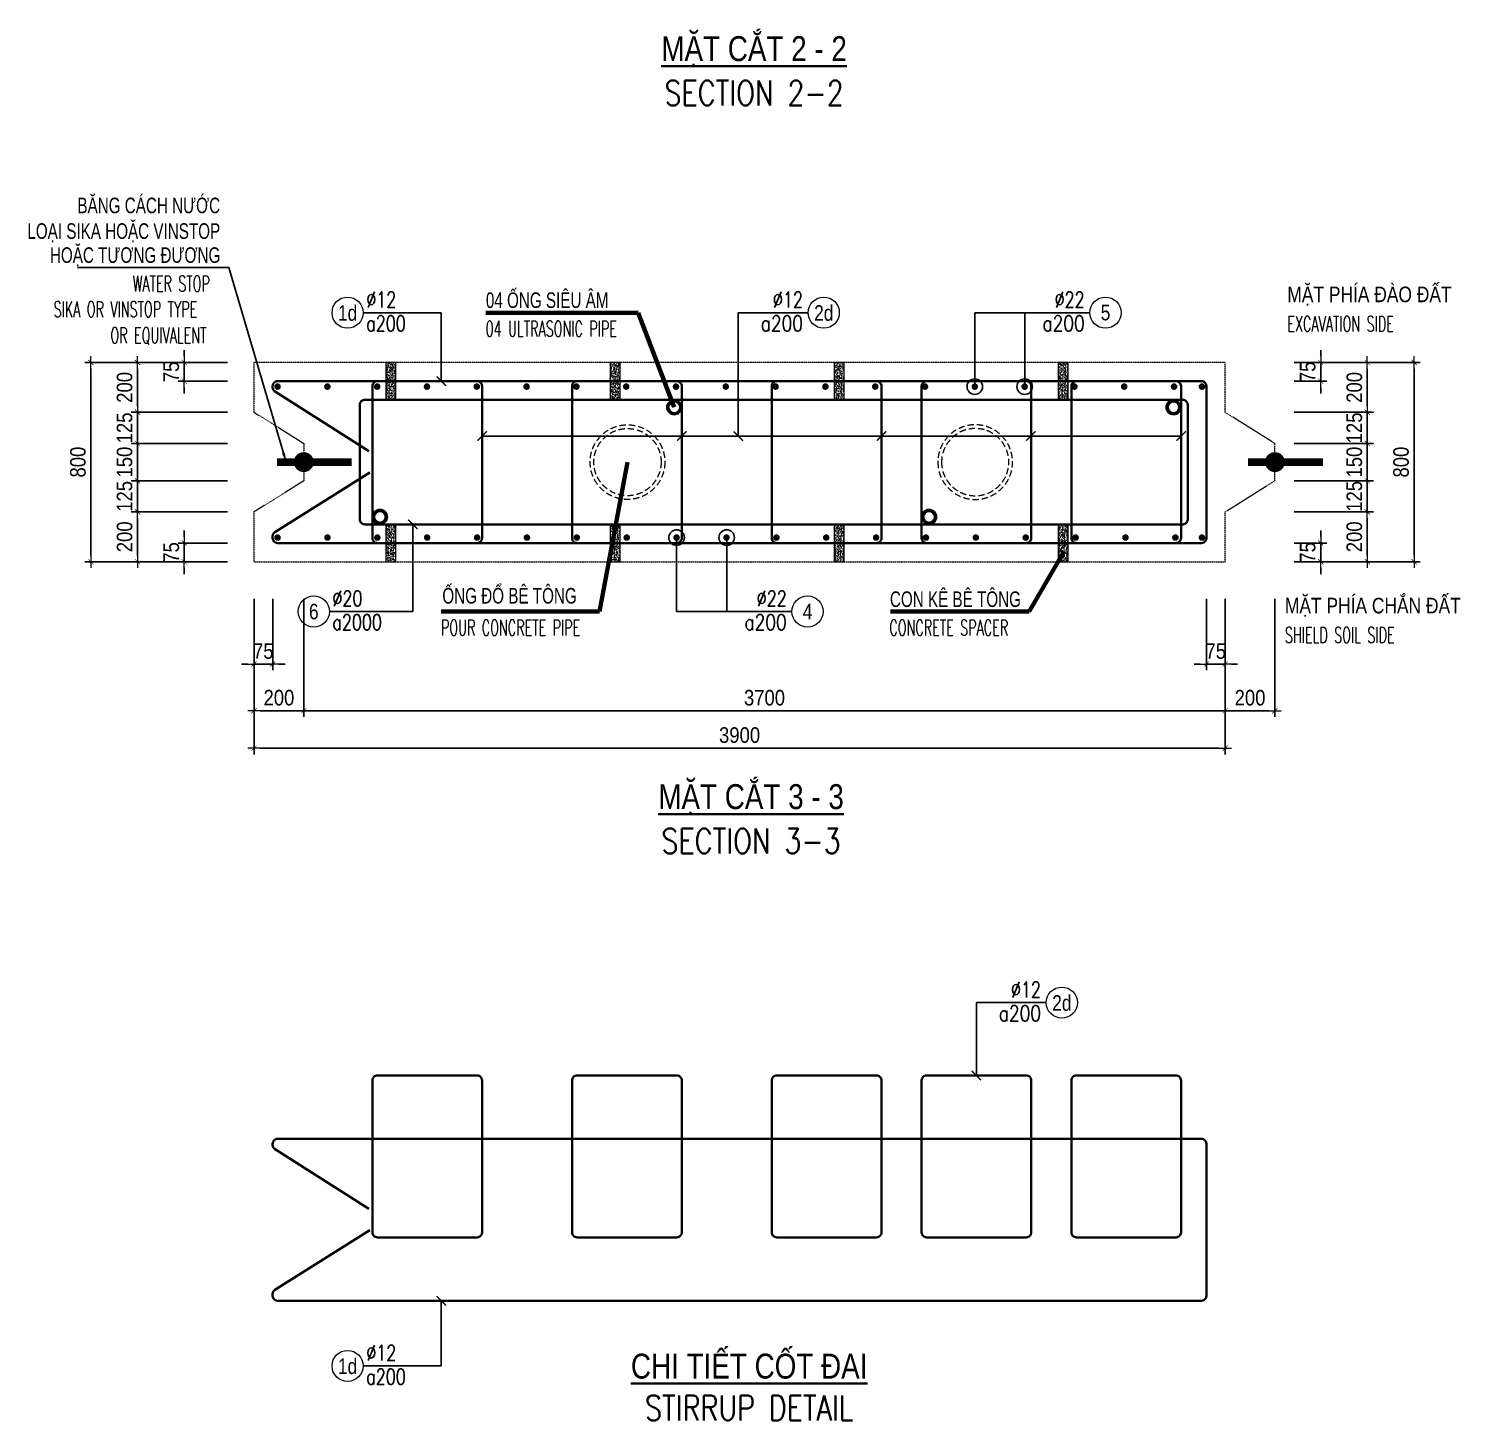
# Model space of a CAD drawing. Header units: millimetres. Extents: x -642477 to 1168880, y -27982 to 330379.
# Drawn here: x 829347 to 846596, y 67882 to 84645 of the extents above; entities that cross this region are included whole.
import ezdxf
from ezdxf.enums import TextEntityAlignment as Align

# ---------------------------------------------------------------- set-up
doc = ezdxf.new("R2010")
doc.units = ezdxf.units.MM
doc.linetypes.add('HIDDEN', pattern=[0.375, 0.25, -0.125])
doc.linetypes.add('HIDDEN2', pattern=[4.7625, 3.175, -1.5875])
doc.layers.get('0').update_dxf_attribs({"lineweight": 20})
doc.layers.get('Defpoints').update_dxf_attribs({"color": 151, "lineweight": 9})
for name, color, linetype, lineweight in [('NDC_S_BEAM', 3, 'HIDDEN2', 20), ('NDC_S_BREAK-LINE', 1, 'Continuous', 15), ('NDC_S_DIAPHGRAM WALL', 3, 'Continuous', 20), ('NDC_S_DIM', 1, 'Continuous', 15), ('NDC_S_ENG TITLE', 3, 'Continuous', 20), ('NDC_S_HATCH MATERIAL', 8, 'Continuous', 13), ('NDC_S_LEADER', 1, 'Continuous', 15), ('NDC_S_LEVEL TEXT', 7, 'Continuous', 20), ('NDC_S_REBAR', 4, 'Continuous', 35), ('NDC_S_VN TEXT', 7, 'Continuous', 20), ('NDC_S_VN TITLE', 6, 'Continuous', 35)]:
    doc.layers.add(name, color=color, linetype=linetype, lineweight=lineweight)
doc.layers.add('NDC_S_REBAR DES.', color=2, linetype='Continuous')
doc.styles.add('ARIAL', font='arial.ttf', dxfattribs={"width": 0.8})
doc.styles.add('NDC_ARIAL', font='arial.ttf', dxfattribs={"width": 0.85})
doc.styles.add('NDC_DIM', font='', dxfattribs={"width": 0.75})
doc.styles.add('NDC_EN TXT', font='romans.shx', dxfattribs={"width": 0.8})
doc.styles.get('NDC_DIM').set_extended_font_data('Dotum')
doc.dimstyles.new('A1-NDC-1-25 (x3)', dxfattribs={"dimscale": 75, "dimtxt": 2.5, "dimasz": 1, "dimexe": 1, "dimexo": 0, "dimgap": 0.8, "dimtad": 1, "dimdec": 0, "dimlfac": 0.333333, "dimdsep": 46, "dimtxsty": 'NDC_ARIAL', "dimblk": 'DIMMARK', "dimcen": 49999.938995, "dimdle": 1.5, "dimclrd": 1, "dimclre": 1, "dimclrt": 3, "dimadec": 0, "dimazin": 0, "dimtfac": 1, "dimtdec": 0, "dimtix": 1, "dimtmove": 2, "dimatfit": 3, "dimfxl": 1, "dimarcsym": 0})
doc.dimstyles.new('NDC_dim_25', dxfattribs={"dimscale": 25, "dimtxt": 2.2, "dimasz": 1.5, "dimexe": 1.5, "dimexo": 2.5, "dimgap": 1, "dimtad": 1, "dimdec": 0, "dimzin": 0, "dimdsep": 46, "dimtxsty": 'NDC_DIM', "dimblk": 'DIMMARK', "dimcen": 0.09, "dimdle": 1.2, "dimclrd": 1, "dimclre": 1, "dimclrt": 3, "dimadec": 0, "dimazin": 0, "dimtfac": 1, "dimtdec": 0, "dimtix": 1, "dimtofl": 0, "dimtmove": 0, "dimatfit": 3, "dimfxl": 6, "dimfxlon": 1, "dimtolj": 1, "dimtzin": 0, "dimarcsym": 0})

# ---------------------------------------------------------------- blocks, each defined once
blk = doc.blocks.new('DIMMARK')
at = {"layer": 'NDC_S_DIM', "color": 1}
blk.add_line((-1.5, 0), (1, 0), dxfattribs=at)
at = {"layer": 'NDC_S_DIM', "color": 2, "const_width": 0.1}
blk.add_lwpolyline([(-0.424, -0.424), (0.424, 0.424)], dxfattribs=at)
blk = doc.blocks.new('*U366')
blk.add_circle((2.5, 0), 2.5)
at = {"layer": 'NDC_S_VN TEXT', "color": 3, "style": 'NDC_EN TXT'}
for tag, width, p in [('DK2', 0.75, (-0.85, 0.85)), ('KC2', 0.8, (-0.85, -2.97))]:
    blk.add_attdef(tag, text='', height=2.5, dxfattribs=dict(at, width=width)).set_placement(p, align=Align.RIGHT)
at = {"layer": 'NDC_S_VN TEXT', "color": 7, "style": 'ARIAL', "width": 0.8}
blk.add_attdef('SH3', text='', height=2.5, dxfattribs=at).set_placement((2.5, 0), align=Align.MIDDLE)
blk = doc.blocks.new('*U367')
blk.add_circle((-2.5, 0), 2.5)
at = {"layer": 'NDC_S_VN TEXT', "color": 3, "style": 'NDC_EN TXT', "width": 0.75}
for tag, p in [('DK1', (0.5, 0.85)), ('KC1', (0.5, -2.97))]:
    blk.add_attdef(tag, p, '', height=2.5, dxfattribs=at)
at = {"layer": 'NDC_S_VN TEXT', "color": 7, "style": 'ARIAL', "width": 0.8}
blk.add_attdef('SH2', text='', height=2.5, dxfattribs=at).set_placement((-2.5, 0), align=Align.MIDDLE)
blk = doc.blocks.new('*D1385')
at = {"layer": 'Defpoints', "color": 0, "ltscale": 100, "transparency": 16777216}
for p in [(830659, 78824), (831742, 78824), (831742, 78224)]:
    blk.add_point(p, dxfattribs=at)
at = {"layer": 'NDC_S_DIM', "color": 1, "lineweight": -2, "ltscale": 100, "transparency": 16777216}
for p, q in [((831742, 78824), (830584, 78824)), ((830659, 78299), (830659, 78749)), ((831742, 78224), (830584, 78224))]:
    blk.add_line(p, q, dxfattribs=at)
at = {"layer": 'NDC_S_DIM', "color": 1, "lineweight": -2, "ltscale": 100, "transparency": 16777216, "xscale": 75, "yscale": 75, "zscale": 75}
for p, rotation in [((830659, 78824), 90), ((830659, 78224), 270)]:
    blk.add_blockref('DIMMARK', p, dxfattribs=dict(at, rotation=rotation))
at = {"layer": 'NDC_S_DIM', "color": 3, "ltscale": 100, "transparency": 16777216, "insert": (830503, 78524), "char_height": 187.5, "attachment_point": 5, "rotation": 90, "style": 'NDC_ARIAL'}
blk.add_mtext('200', dxfattribs=at)
blk = doc.blocks.new('*D1386')
at = {"layer": 'Defpoints', "color": 0, "ltscale": 100, "transparency": 16777216}
for p in [(830659, 79199), (831742, 79199), (831742, 78824)]:
    blk.add_point(p, dxfattribs=at)
at = {"layer": 'NDC_S_DIM', "color": 1, "lineweight": -2, "ltscale": 100, "transparency": 16777216}
for p, q in [((830659, 79274), (830659, 79349)), ((831742, 79199), (830584, 79199)), ((830659, 78824), (830659, 79199)), ((831742, 78824), (830584, 78824)), ((830659, 78749), (830659, 78674))]:
    blk.add_line(p, q, dxfattribs=at)
at = {"layer": 'NDC_S_DIM', "color": 1, "lineweight": -2, "ltscale": 100, "transparency": 16777216, "xscale": 75, "yscale": 75, "zscale": 75}
for p, rotation in [((830659, 79199), 270), ((830659, 78824), 90)]:
    blk.add_blockref('DIMMARK', p, dxfattribs=dict(at, rotation=rotation))
at = {"layer": 'NDC_S_DIM', "color": 3, "ltscale": 100, "transparency": 16777216, "insert": (830503, 79011), "char_height": 187.5, "attachment_point": 5, "rotation": 90, "style": 'NDC_ARIAL'}
blk.add_mtext('125', dxfattribs=at)
blk = doc.blocks.new('*D1387')
at = {"layer": 'Defpoints', "color": 0, "ltscale": 100, "transparency": 16777216}
for p in [(830659, 79649), (831742, 79649), (831742, 79199)]:
    blk.add_point(p, dxfattribs=at)
at = {"layer": 'NDC_S_DIM', "color": 1, "lineweight": -2, "ltscale": 100, "transparency": 16777216}
for p, q in [((830659, 79724), (830659, 79799)), ((831742, 79649), (830584, 79649)), ((830659, 79199), (830659, 79649)), ((831742, 79199), (830584, 79199)), ((830659, 79124), (830659, 79049))]:
    blk.add_line(p, q, dxfattribs=at)
at = {"layer": 'NDC_S_DIM', "color": 1, "lineweight": -2, "ltscale": 100, "transparency": 16777216, "xscale": 75, "yscale": 75, "zscale": 75}
for p, rotation in [((830659, 79649), 270), ((830659, 79199), 90)]:
    blk.add_blockref('DIMMARK', p, dxfattribs=dict(at, rotation=rotation))
at = {"layer": 'NDC_S_DIM', "color": 3, "ltscale": 100, "transparency": 16777216, "insert": (830503, 79424), "char_height": 187.5, "attachment_point": 5, "rotation": 90, "style": 'NDC_ARIAL'}
blk.add_mtext('150', dxfattribs=at)
blk = doc.blocks.new('*D1388')
at = {"layer": 'Defpoints', "color": 0, "ltscale": 100, "transparency": 16777216}
for p in [(830659, 80024), (831742, 80024), (831742, 79649)]:
    blk.add_point(p, dxfattribs=at)
at = {"layer": 'NDC_S_DIM', "color": 1, "lineweight": -2, "ltscale": 100, "transparency": 16777216}
for p, q in [((830659, 80099), (830659, 80174)), ((831742, 80024), (830584, 80024)), ((830659, 79649), (830659, 80024)), ((831742, 79649), (830584, 79649)), ((830659, 79574), (830659, 79499))]:
    blk.add_line(p, q, dxfattribs=at)
at = {"layer": 'NDC_S_DIM', "color": 1, "lineweight": -2, "ltscale": 100, "transparency": 16777216, "xscale": 75, "yscale": 75, "zscale": 75}
for p, rotation in [((830659, 80024), 270), ((830659, 79649), 90)]:
    blk.add_blockref('DIMMARK', p, dxfattribs=dict(at, rotation=rotation))
at = {"layer": 'NDC_S_DIM', "color": 3, "ltscale": 100, "transparency": 16777216, "insert": (830503, 79836), "char_height": 187.5, "attachment_point": 5, "rotation": 90, "style": 'NDC_ARIAL'}
blk.add_mtext('125', dxfattribs=at)
blk = doc.blocks.new('*D1389')
at = {"layer": 'Defpoints', "color": 0, "ltscale": 100, "transparency": 16777216}
for p in [(830659, 80624), (831742, 80624), (831742, 80024)]:
    blk.add_point(p, dxfattribs=at)
at = {"layer": 'NDC_S_DIM', "color": 1, "lineweight": -2, "ltscale": 100, "transparency": 16777216}
for p, q in [((831742, 80624), (830584, 80624)), ((830659, 80099), (830659, 80549)), ((831742, 80024), (830584, 80024))]:
    blk.add_line(p, q, dxfattribs=at)
at = {"layer": 'NDC_S_DIM', "color": 1, "lineweight": -2, "ltscale": 100, "transparency": 16777216, "xscale": 75, "yscale": 75, "zscale": 75}
for p, rotation in [((830659, 80624), 90), ((830659, 80024), 270)]:
    blk.add_blockref('DIMMARK', p, dxfattribs=dict(at, rotation=rotation))
at = {"layer": 'NDC_S_DIM', "color": 3, "ltscale": 100, "transparency": 16777216, "insert": (830503, 80324), "char_height": 187.5, "attachment_point": 5, "rotation": 90, "style": 'NDC_ARIAL'}
blk.add_mtext('200', dxfattribs=at)
blk = doc.blocks.new('*D1390')
at = {"layer": 'Defpoints', "color": 0, "ltscale": 100, "transparency": 16777216}
for p in [(830097, 80624), (831742, 80624), (831742, 78224)]:
    blk.add_point(p, dxfattribs=at)
at = {"layer": 'NDC_S_DIM', "color": 1, "lineweight": -2, "ltscale": 100, "transparency": 16777216}
for p, q in [((831742, 80624), (830022, 80624)), ((830097, 78299), (830097, 80549)), ((831742, 78224), (830022, 78224))]:
    blk.add_line(p, q, dxfattribs=at)
at = {"layer": 'NDC_S_DIM', "color": 1, "lineweight": -2, "ltscale": 100, "transparency": 16777216, "xscale": 75, "yscale": 75, "zscale": 75}
for p, rotation in [((830097, 80624), 90), ((830097, 78224), 270)]:
    blk.add_blockref('DIMMARK', p, dxfattribs=dict(at, rotation=rotation))
at = {"layer": 'NDC_S_DIM', "color": 3, "ltscale": 100, "transparency": 16777216, "insert": (829941, 79424), "char_height": 187.5, "attachment_point": 5, "rotation": 90, "style": 'NDC_ARIAL'}
blk.add_mtext('800', dxfattribs=at)
blk = doc.blocks.new('*D1391')
at = {"layer": 'Defpoints', "color": 0, "ltscale": 100, "transparency": 16777216}
for p in [(831222, 78449), (831742, 78449), (831742, 78224)]:
    blk.add_point(p, dxfattribs=at)
at = {"layer": 'NDC_S_DIM', "color": 1, "lineweight": -2, "ltscale": 100, "transparency": 16777216}
for p, q in [((831222, 78524), (831222, 78599)), ((831742, 78449), (831147, 78449)), ((831222, 78224), (831222, 78449)), ((831742, 78224), (831147, 78224)), ((831222, 78149), (831222, 78074))]:
    blk.add_line(p, q, dxfattribs=at)
at = {"layer": 'NDC_S_DIM', "color": 1, "lineweight": -2, "ltscale": 100, "transparency": 16777216, "xscale": 75, "yscale": 75, "zscale": 75}
for p, rotation in [((831222, 78449), 270), ((831222, 78224), 90)]:
    blk.add_blockref('DIMMARK', p, dxfattribs=dict(at, rotation=rotation))
at = {"layer": 'NDC_S_DIM', "color": 3, "ltscale": 100, "transparency": 16777216, "insert": (831066, 78336), "char_height": 187.5, "attachment_point": 5, "rotation": 90, "style": 'NDC_ARIAL'}
blk.add_mtext('75', dxfattribs=at)
blk = doc.blocks.new('*D1392')
at = {"layer": 'Defpoints', "color": 0, "ltscale": 100, "transparency": 16777216}
for p in [(831222, 80624), (831742, 80624), (831742, 80399)]:
    blk.add_point(p, dxfattribs=at)
at = {"layer": 'NDC_S_DIM', "color": 1, "lineweight": -2, "ltscale": 100, "transparency": 16777216}
for p, q in [((831222, 80699), (831222, 80774)), ((831742, 80624), (831147, 80624)), ((831222, 80399), (831222, 80624)), ((831742, 80399), (831147, 80399)), ((831222, 80324), (831222, 80249))]:
    blk.add_line(p, q, dxfattribs=at)
at = {"layer": 'NDC_S_DIM', "color": 1, "lineweight": -2, "ltscale": 100, "transparency": 16777216, "xscale": 75, "yscale": 75, "zscale": 75}
for p, rotation in [((831222, 80624), 270), ((831222, 80399), 90)]:
    blk.add_blockref('DIMMARK', p, dxfattribs=dict(at, rotation=rotation))
at = {"layer": 'NDC_S_DIM', "color": 3, "ltscale": 100, "transparency": 16777216, "insert": (831066, 80511), "char_height": 187.5, "attachment_point": 5, "rotation": 90, "style": 'NDC_ARIAL'}
blk.add_mtext('75', dxfattribs=at)
blk = doc.blocks.new('Ong sieu am')
at = {"layer": 'NDC_S_HATCH MATERIAL'}
h = blk.add_hatch(dxfattribs=at)
h.set_pattern_fill('ANSI31', color=256, scale=20)
h.set_pattern_definition([(45, (0, 0), (-1.76776695, 1.76776695), [])])
h.paths.add_polyline_path([(-7119.3, 51158.9, 1), (-7179.3, 51158.9, 1)])
h.paths.add_polyline_path([(-7171.3, 51158.9, -1), (-7127.3, 51158.9, -1)], flags=16)
at = {"layer": 'NDC_S_REBAR DES.'}
for radius in [30, 22]:
    blk.add_circle((-7149.3, 51158.9), radius, dxfattribs=at)
blk = doc.blocks.new('ong do BT')
at = {"layer": 'NDC_S_HATCH MATERIAL', "linetype": 'HIDDEN', "ltscale": 100}
for radius in [150, 135]:
    blk.add_circle((-6323.7, 51237.8), radius, dxfattribs=at)
blk = doc.blocks.new('*D1393')
at = {"layer": 'Defpoints', "color": 0, "ltscale": 100, "transparency": 16777216}
for p in [(844593, 78824), (845475, 78824), (844593, 78224)]:
    blk.add_point(p, dxfattribs=at)
at = {"layer": 'NDC_S_DIM', "color": 1, "lineweight": -2, "ltscale": 100, "transparency": 16777216}
for p, q in [((844593, 78824), (845550, 78824)), ((845475, 78299), (845475, 78749)), ((844593, 78224), (845550, 78224))]:
    blk.add_line(p, q, dxfattribs=at)
at = {"layer": 'NDC_S_DIM', "color": 1, "lineweight": -2, "ltscale": 100, "transparency": 16777216, "xscale": 75, "yscale": 75, "zscale": 75}
for p, rotation in [((845475, 78824), 90), ((845475, 78224), 270)]:
    blk.add_blockref('DIMMARK', p, dxfattribs=dict(at, rotation=rotation))
at = {"layer": 'NDC_S_DIM', "color": 3, "ltscale": 100, "transparency": 16777216, "insert": (845319, 78524), "char_height": 187.5, "attachment_point": 5, "rotation": 90, "style": 'NDC_ARIAL'}
blk.add_mtext('200', dxfattribs=at)
blk = doc.blocks.new('*D1394')
at = {"layer": 'Defpoints', "color": 0, "ltscale": 100, "transparency": 16777216}
for p in [(844593, 79199), (845475, 79199), (844593, 78824)]:
    blk.add_point(p, dxfattribs=at)
at = {"layer": 'NDC_S_DIM', "color": 1, "lineweight": -2, "ltscale": 100, "transparency": 16777216}
for p, q in [((845475, 79274), (845475, 79349)), ((844593, 79199), (845550, 79199)), ((845475, 78824), (845475, 79199)), ((844593, 78824), (845550, 78824)), ((845475, 78749), (845475, 78674))]:
    blk.add_line(p, q, dxfattribs=at)
at = {"layer": 'NDC_S_DIM', "color": 1, "lineweight": -2, "ltscale": 100, "transparency": 16777216, "xscale": 75, "yscale": 75, "zscale": 75}
for p, rotation in [((845475, 79199), 270), ((845475, 78824), 90)]:
    blk.add_blockref('DIMMARK', p, dxfattribs=dict(at, rotation=rotation))
at = {"layer": 'NDC_S_DIM', "color": 3, "ltscale": 100, "transparency": 16777216, "insert": (845319, 79011), "char_height": 187.5, "attachment_point": 5, "rotation": 90, "style": 'NDC_ARIAL'}
blk.add_mtext('125', dxfattribs=at)
blk = doc.blocks.new('*D1395')
at = {"layer": 'Defpoints', "color": 0, "ltscale": 100, "transparency": 16777216}
for p in [(844593, 79649), (845475, 79649), (844593, 79199)]:
    blk.add_point(p, dxfattribs=at)
at = {"layer": 'NDC_S_DIM', "color": 1, "lineweight": -2, "ltscale": 100, "transparency": 16777216}
for p, q in [((845475, 79724), (845475, 79799)), ((844593, 79649), (845550, 79649)), ((845475, 79199), (845475, 79649)), ((844593, 79199), (845550, 79199)), ((845475, 79124), (845475, 79049))]:
    blk.add_line(p, q, dxfattribs=at)
at = {"layer": 'NDC_S_DIM', "color": 1, "lineweight": -2, "ltscale": 100, "transparency": 16777216, "xscale": 75, "yscale": 75, "zscale": 75}
for p, rotation in [((845475, 79649), 270), ((845475, 79199), 90)]:
    blk.add_blockref('DIMMARK', p, dxfattribs=dict(at, rotation=rotation))
at = {"layer": 'NDC_S_DIM', "color": 3, "ltscale": 100, "transparency": 16777216, "insert": (845319, 79424), "char_height": 187.5, "attachment_point": 5, "rotation": 90, "style": 'NDC_ARIAL'}
blk.add_mtext('150', dxfattribs=at)
blk = doc.blocks.new('*D1396')
at = {"layer": 'Defpoints', "color": 0, "ltscale": 100, "transparency": 16777216}
for p in [(844593, 80024), (845475, 80024), (844593, 79649)]:
    blk.add_point(p, dxfattribs=at)
at = {"layer": 'NDC_S_DIM', "color": 1, "lineweight": -2, "ltscale": 100, "transparency": 16777216}
for p, q in [((845475, 80099), (845475, 80174)), ((844593, 80024), (845550, 80024)), ((845475, 79649), (845475, 80024)), ((844593, 79649), (845550, 79649)), ((845475, 79574), (845475, 79499))]:
    blk.add_line(p, q, dxfattribs=at)
at = {"layer": 'NDC_S_DIM', "color": 1, "lineweight": -2, "ltscale": 100, "transparency": 16777216, "xscale": 75, "yscale": 75, "zscale": 75}
for p, rotation in [((845475, 80024), 270), ((845475, 79649), 90)]:
    blk.add_blockref('DIMMARK', p, dxfattribs=dict(at, rotation=rotation))
at = {"layer": 'NDC_S_DIM', "color": 3, "ltscale": 100, "transparency": 16777216, "insert": (845319, 79836), "char_height": 187.5, "attachment_point": 5, "rotation": 90, "style": 'NDC_ARIAL'}
blk.add_mtext('125', dxfattribs=at)
blk = doc.blocks.new('*D1397')
at = {"layer": 'Defpoints', "color": 0, "ltscale": 100, "transparency": 16777216}
for p in [(844593, 80624), (845475, 80624), (844593, 80024)]:
    blk.add_point(p, dxfattribs=at)
at = {"layer": 'NDC_S_DIM', "color": 1, "lineweight": -2, "ltscale": 100, "transparency": 16777216}
for p, q in [((844593, 80624), (845550, 80624)), ((845475, 80099), (845475, 80549)), ((844593, 80024), (845550, 80024))]:
    blk.add_line(p, q, dxfattribs=at)
at = {"layer": 'NDC_S_DIM', "color": 1, "lineweight": -2, "ltscale": 100, "transparency": 16777216, "xscale": 75, "yscale": 75, "zscale": 75}
for p, rotation in [((845475, 80624), 90), ((845475, 80024), 270)]:
    blk.add_blockref('DIMMARK', p, dxfattribs=dict(at, rotation=rotation))
at = {"layer": 'NDC_S_DIM', "color": 3, "ltscale": 100, "transparency": 16777216, "insert": (845319, 80324), "char_height": 187.5, "attachment_point": 5, "rotation": 90, "style": 'NDC_ARIAL'}
blk.add_mtext('200', dxfattribs=at)
blk = doc.blocks.new('*D1398')
at = {"layer": 'Defpoints', "color": 0, "ltscale": 100, "transparency": 16777216}
for p in [(844593, 80624), (846038, 80624), (844593, 78224)]:
    blk.add_point(p, dxfattribs=at)
at = {"layer": 'NDC_S_DIM', "color": 1, "lineweight": -2, "ltscale": 100, "transparency": 16777216}
for p, q in [((844593, 80624), (846113, 80624)), ((846038, 78299), (846038, 80549)), ((844593, 78224), (846113, 78224))]:
    blk.add_line(p, q, dxfattribs=at)
at = {"layer": 'NDC_S_DIM', "color": 1, "lineweight": -2, "ltscale": 100, "transparency": 16777216, "xscale": 75, "yscale": 75, "zscale": 75}
for p, rotation in [((846038, 80624), 90), ((846038, 78224), 270)]:
    blk.add_blockref('DIMMARK', p, dxfattribs=dict(at, rotation=rotation))
at = {"layer": 'NDC_S_DIM', "color": 3, "ltscale": 100, "transparency": 16777216, "insert": (845882, 79424), "char_height": 187.5, "attachment_point": 5, "rotation": 90, "style": 'NDC_ARIAL'}
blk.add_mtext('800', dxfattribs=at)
blk = doc.blocks.new('*D1399')
at = {"layer": 'Defpoints', "color": 0, "ltscale": 100, "transparency": 16777216}
for p in [(844593, 78449), (844913, 78449), (844593, 78224)]:
    blk.add_point(p, dxfattribs=at)
at = {"layer": 'NDC_S_DIM', "color": 1, "lineweight": -2, "ltscale": 100, "transparency": 16777216}
for p, q in [((844913, 78524), (844913, 78599)), ((844593, 78449), (844988, 78449)), ((844913, 78224), (844913, 78449)), ((844593, 78224), (844988, 78224)), ((844913, 78149), (844913, 78074))]:
    blk.add_line(p, q, dxfattribs=at)
at = {"layer": 'NDC_S_DIM', "color": 1, "lineweight": -2, "ltscale": 100, "transparency": 16777216, "xscale": 75, "yscale": 75, "zscale": 75}
for p, rotation in [((844913, 78449), 270), ((844913, 78224), 90)]:
    blk.add_blockref('DIMMARK', p, dxfattribs=dict(at, rotation=rotation))
at = {"layer": 'NDC_S_DIM', "color": 3, "ltscale": 100, "transparency": 16777216, "insert": (844757, 78336), "char_height": 187.5, "attachment_point": 5, "rotation": 90, "style": 'NDC_ARIAL'}
blk.add_mtext('75', dxfattribs=at)
blk = doc.blocks.new('*D1400')
at = {"layer": 'Defpoints', "color": 0, "ltscale": 100, "transparency": 16777216}
for p in [(844593, 80624), (844913, 80624), (844593, 80399)]:
    blk.add_point(p, dxfattribs=at)
at = {"layer": 'NDC_S_DIM', "color": 1, "lineweight": -2, "ltscale": 100, "transparency": 16777216}
for p, q in [((844913, 80699), (844913, 80774)), ((844593, 80624), (844988, 80624)), ((844913, 80399), (844913, 80624)), ((844593, 80399), (844988, 80399)), ((844913, 80324), (844913, 80249))]:
    blk.add_line(p, q, dxfattribs=at)
at = {"layer": 'NDC_S_DIM', "color": 1, "lineweight": -2, "ltscale": 100, "transparency": 16777216, "xscale": 75, "yscale": 75, "zscale": 75}
for p, rotation in [((844913, 80624), 270), ((844913, 80399), 90)]:
    blk.add_blockref('DIMMARK', p, dxfattribs=dict(at, rotation=rotation))
at = {"layer": 'NDC_S_DIM', "color": 3, "ltscale": 100, "transparency": 16777216, "insert": (844757, 80511), "char_height": 187.5, "attachment_point": 5, "rotation": 90, "style": 'NDC_ARIAL'}
blk.add_mtext('75', dxfattribs=at)
blk = doc.blocks.new('*D1401')
at = {"layer": 'Defpoints', "color": 0, "ltscale": 100, "transparency": 16777216}
for p in [(832062, 77777), (832287, 77777), (832287, 76992)]:
    blk.add_point(p, dxfattribs=at)
at = {"layer": 'NDC_S_DIM', "color": 1, "lineweight": -2, "ltscale": 100, "transparency": 16777216}
for p, q in [((832062, 77777), (832062, 76917)), ((832287, 77777), (832287, 76917)), ((831987, 76992), (831912, 76992)), ((832062, 76992), (832287, 76992)), ((832362, 76992), (832437, 76992))]:
    blk.add_line(p, q, dxfattribs=at)
at = {"layer": 'NDC_S_DIM', "color": 1, "lineweight": -2, "ltscale": 100, "transparency": 16777216, "xscale": 75, "yscale": 75, "zscale": 75}
blk.add_blockref('DIMMARK', (832062, 76992), dxfattribs=at)
at = {"layer": 'NDC_S_DIM', "color": 1, "lineweight": -2, "ltscale": 100, "transparency": 16777216, "xscale": 75, "yscale": 75, "zscale": 75, "rotation": 180}
blk.add_blockref('DIMMARK', (832287, 76992), dxfattribs=at)
at = {"layer": 'NDC_S_DIM', "color": 3, "ltscale": 100, "transparency": 16777216, "insert": (832174, 77147), "char_height": 187.5, "attachment_point": 5, "style": 'NDC_ARIAL'}
blk.add_mtext('75', dxfattribs=at)
blk = doc.blocks.new('*D1402')
at = {"layer": 'Defpoints', "color": 0, "ltscale": 100, "transparency": 16777216}
for p in [(843537, 77777), (843762, 77777), (843762, 76992)]:
    blk.add_point(p, dxfattribs=at)
at = {"layer": 'NDC_S_DIM', "color": 1, "lineweight": -2, "ltscale": 100, "transparency": 16777216}
for p, q in [((843537, 77777), (843537, 76917)), ((843762, 77777), (843762, 76917)), ((843462, 76992), (843387, 76992)), ((843537, 76992), (843762, 76992)), ((843837, 76992), (843912, 76992))]:
    blk.add_line(p, q, dxfattribs=at)
at = {"layer": 'NDC_S_DIM', "color": 1, "lineweight": -2, "ltscale": 100, "transparency": 16777216, "xscale": 75, "yscale": 75, "zscale": 75}
blk.add_blockref('DIMMARK', (843537, 76992), dxfattribs=at)
at = {"layer": 'NDC_S_DIM', "color": 1, "lineweight": -2, "ltscale": 100, "transparency": 16777216, "xscale": 75, "yscale": 75, "zscale": 75, "rotation": 180}
blk.add_blockref('DIMMARK', (843762, 76992), dxfattribs=at)
at = {"layer": 'NDC_S_DIM', "color": 3, "ltscale": 100, "transparency": 16777216, "insert": (843649, 77147), "char_height": 187.5, "attachment_point": 5, "style": 'NDC_ARIAL'}
blk.add_mtext('75', dxfattribs=at)
blk = doc.blocks.new('*D1403')
at = {"layer": 'Defpoints', "color": 0, "ltscale": 100, "transparency": 16777216}
for p in [(832062, 77777), (832662, 77777), (832662, 76429)]:
    blk.add_point(p, dxfattribs=at)
at = {"layer": 'NDC_S_DIM', "color": 1, "lineweight": -2, "ltscale": 100, "transparency": 16777216}
for p, q in [((832062, 77777), (832062, 76354)), ((832662, 77777), (832662, 76354)), ((832137, 76429), (832587, 76429))]:
    blk.add_line(p, q, dxfattribs=at)
at = {"layer": 'NDC_S_DIM', "color": 1, "lineweight": -2, "ltscale": 100, "transparency": 16777216, "xscale": 75, "yscale": 75, "zscale": 75, "rotation": 180}
blk.add_blockref('DIMMARK', (832062, 76429), dxfattribs=at)
at = {"layer": 'NDC_S_DIM', "color": 1, "lineweight": -2, "ltscale": 100, "transparency": 16777216, "xscale": 75, "yscale": 75, "zscale": 75}
blk.add_blockref('DIMMARK', (832662, 76429), dxfattribs=at)
at = {"layer": 'NDC_S_DIM', "color": 3, "ltscale": 100, "transparency": 16777216, "insert": (832362, 76585), "char_height": 187.5, "attachment_point": 5, "style": 'NDC_ARIAL'}
blk.add_mtext('200', dxfattribs=at)
blk = doc.blocks.new('*D1404')
at = {"layer": 'Defpoints', "color": 0, "ltscale": 100, "transparency": 16777216}
for p in [(832662, 77777), (843762, 77777), (843762, 76429)]:
    blk.add_point(p, dxfattribs=at)
at = {"layer": 'NDC_S_DIM', "color": 1, "lineweight": -2, "ltscale": 100, "transparency": 16777216}
for p, q in [((832662, 77777), (832662, 76354)), ((843762, 77777), (843762, 76354)), ((832737, 76429), (843687, 76429))]:
    blk.add_line(p, q, dxfattribs=at)
at = {"layer": 'NDC_S_DIM', "color": 1, "lineweight": -2, "ltscale": 100, "transparency": 16777216, "xscale": 75, "yscale": 75, "zscale": 75, "rotation": 180}
blk.add_blockref('DIMMARK', (832662, 76429), dxfattribs=at)
at = {"layer": 'NDC_S_DIM', "color": 1, "lineweight": -2, "ltscale": 100, "transparency": 16777216, "xscale": 75, "yscale": 75, "zscale": 75}
blk.add_blockref('DIMMARK', (843762, 76429), dxfattribs=at)
at = {"layer": 'NDC_S_DIM', "color": 3, "ltscale": 100, "transparency": 16777216, "insert": (838212, 76585), "char_height": 187.5, "attachment_point": 5, "style": 'NDC_ARIAL'}
blk.add_mtext('3700', dxfattribs=at)
blk = doc.blocks.new('*D1405')
at = {"layer": 'Defpoints', "color": 0, "ltscale": 100, "transparency": 16777216}
for p in [(843762, 77777), (844362, 77777), (844362, 76429)]:
    blk.add_point(p, dxfattribs=at)
at = {"layer": 'NDC_S_DIM', "color": 1, "lineweight": -2, "ltscale": 100, "transparency": 16777216}
for p, q in [((843762, 77777), (843762, 76354)), ((844362, 77777), (844362, 76354)), ((843837, 76429), (844287, 76429))]:
    blk.add_line(p, q, dxfattribs=at)
at = {"layer": 'NDC_S_DIM', "color": 1, "lineweight": -2, "ltscale": 100, "transparency": 16777216, "xscale": 75, "yscale": 75, "zscale": 75, "rotation": 180}
blk.add_blockref('DIMMARK', (843762, 76429), dxfattribs=at)
at = {"layer": 'NDC_S_DIM', "color": 1, "lineweight": -2, "ltscale": 100, "transparency": 16777216, "xscale": 75, "yscale": 75, "zscale": 75}
blk.add_blockref('DIMMARK', (844362, 76429), dxfattribs=at)
at = {"layer": 'NDC_S_DIM', "color": 3, "ltscale": 100, "transparency": 16777216, "insert": (844062, 76585), "char_height": 187.5, "attachment_point": 5, "style": 'NDC_ARIAL'}
blk.add_mtext('200', dxfattribs=at)
blk = doc.blocks.new('*D1406')
at = {"layer": 'Defpoints', "color": 0, "ltscale": 100, "transparency": 16777216}
for p in [(832062, 77777), (843762, 77777), (843762, 75979)]:
    blk.add_point(p, dxfattribs=at)
at = {"layer": 'NDC_S_DIM', "color": 1, "lineweight": -2, "ltscale": 100, "transparency": 16777216}
for p, q in [((832062, 77777), (832062, 75904)), ((843762, 77777), (843762, 75904)), ((832137, 75979), (843687, 75979))]:
    blk.add_line(p, q, dxfattribs=at)
at = {"layer": 'NDC_S_DIM', "color": 1, "lineweight": -2, "ltscale": 100, "transparency": 16777216, "xscale": 75, "yscale": 75, "zscale": 75, "rotation": 180}
blk.add_blockref('DIMMARK', (832062, 75979), dxfattribs=at)
at = {"layer": 'NDC_S_DIM', "color": 1, "lineweight": -2, "ltscale": 100, "transparency": 16777216, "xscale": 75, "yscale": 75, "zscale": 75}
blk.add_blockref('DIMMARK', (843762, 75979), dxfattribs=at)
at = {"layer": 'NDC_S_DIM', "color": 3, "ltscale": 100, "transparency": 16777216, "insert": (837912, 76135), "char_height": 187.5, "attachment_point": 5, "style": 'NDC_ARIAL'}
blk.add_mtext('3900', dxfattribs=at)
blk = doc.blocks.new('con ke BT')
at = {"layer": 'NDC_S_HATCH MATERIAL'}
h = blk.add_hatch(dxfattribs=at)
h.set_pattern_fill('AR-CONC', color=256, scale=2)
h.set_pattern_definition([(50, (0, 0), (14.3452037, -1.2550427), [1.5, -16.5]), (355, (0, 0), (-2.7750267, 15.0438427), [1.2, -13.2]), (100.451444, (1.195, -0.105), (11.570177, 13.7888), [1.274804, -14.0228422]), (46.1842, (0, 4), (21.3448266, -3.3103856), [2.25, -24.75]), (96.635635, (1.779, 3.724), (18.693239, 19.482372), [1.912207, -21.034275]), (351.184164, (0, 4), (18.693239, 19.482372), [1.8, -19.8]), (21, (2, 3), (11.938141, -8.0523778), [1.5, -16.5]), (326, (2, 3), (4.8663066, 14.503001), [1.2, -13.2]), (71.451445, (2.995, 2.329), (16.8044475, 6.450623), [1.274804, -14.0228422]), (37.5, (0, 0), (0.2431971, 6.6578771), [0, -13.04, 0, -13.4, 0, -13.25]), (7.5, (0, 0), (5.2613907, 7.8882342), [0, -7.64, 0, -12.74, 0, -5.05]), (327.5, (-4.46, 0), (10.6764487, -0.45109743), [0, -5, 0, -15.6, 0, -20.7]), (317.5, (-6.46, 0), (11.6637234, 2.0020996), [0, -6.5, 0, -10.36, 0, -14.7])])
h.paths.add_polyline_path([(-7076.9, 51430.9), (-7116.9, 51430.9), (-7116.9, 51280.9), (-7076.9, 51280.9)])
at = {"layer": 'NDC_S_BREAK-LINE'}
blk.add_lwpolyline([(-7116.9, 51430.9), (-7116.9, 51280.9), (-7076.9, 51280.9), (-7076.9, 51430.9)], close=True, dxfattribs=at)
blk = doc.blocks.new('*U1319')
at = {"layer": 'NDC_S_LEADER', "xscale": 3, "yscale": 3, "zscale": 3}
blk.add_blockref('con ke BT', (21291, -154068), dxfattribs=at)
blk = doc.blocks.new('*U1320')
at = {"layer": 'NDC_S_DIM', "color": 0, "linetype": 'ByBlock', "lineweight": -2, "transparency": 16777216}
for p in [(0, 0), (2700, 0), (5400, 0), (8100, 0)]:
    blk.add_blockref('*U1319', p, dxfattribs=at)
blk = doc.blocks.new('*U1321')
at = {"layer": 'NDC_S_LEADER', "xscale": 3, "yscale": 3, "zscale": 3}
blk.add_blockref('con ke BT', (21291, -154068), dxfattribs=at)
blk = doc.blocks.new('*U1322')
at = {"layer": 'NDC_S_DIM', "color": 0, "linetype": 'ByBlock', "lineweight": -2, "transparency": 16777216}
for p in [(0, 0), (2700, 0), (5400, 0), (8100, 0)]:
    blk.add_blockref('*U1321', p, dxfattribs=at)
blk = doc.blocks.new('kata_block_THEP')
at = {"layer": 'NDC_S_REBAR', "color": 0}
for p, q in [((-0.5, 0), (0.5, 0)), ((-0.35, 0.35), (0.35, -0.35)), ((0.35, 0.35), (-0.35, -0.35)), ((0, 0.5), (0, -0.5))]:
    blk.add_line(p, q, dxfattribs=at)
at = {"layer": 'NDC_S_REBAR', "color": 0, "const_width": 0.0833}
blk.add_lwpolyline([(-0.5, 0, 1), (0.5, 0, 1), (-0.5, 0, 1)], format="xyb", dxfattribs=at)
blk = doc.blocks.new('*U1337')
at = {"layer": 'NDC_S_REBAR', "ltscale": 80, "xscale": 72, "yscale": 72, "zscale": 72}
blk.add_blockref('kata_block_THEP', (0, 0), dxfattribs=at)
blk = doc.blocks.new('*U1338')
at = {"layer": 'NDC_S_LEVEL TEXT', "color": 0, "linetype": 'ByBlock', "lineweight": -2, "transparency": 16777216}
for p in [(0, 0), (600.9, 0), (1201.8, 0), (1802.7, 0), (2403.6, 0), (3004.5, 0), (3605.4, 0), (4206.3, 0), (4807.2, 0), (5408.1, 0), (6009, 0), (6609.9, 0), (7210.8, 0), (7811.7, 0), (8412.6, 0), (9013.5, 0), (9614.4, 0), (10215.3, 0), (10816.2, 0)]:
    blk.add_blockref('*U1337', p, dxfattribs=at)
blk = doc.blocks.new('*U1339')
at = {"layer": 'NDC_S_REBAR', "ltscale": 80, "xscale": 72, "yscale": 72, "zscale": 72}
blk.add_blockref('kata_block_THEP', (0, 0), dxfattribs=at)
blk = doc.blocks.new('*U1340')
at = {"layer": 'NDC_S_LEVEL TEXT', "color": 0, "linetype": 'ByBlock', "lineweight": -2, "transparency": 16777216}
for p in [(0, 0), (600, 0), (1200, 0), (1800, 0), (2400, 0), (3000, 0), (3600, 0), (4200, 0), (4800, 0), (5400, 0), (6000, 0), (6600, 0), (7200, 0), (7800, 0), (8400, 0), (9000, 0), (9600, 0), (10200, 0), (10800, 0)]:
    blk.add_blockref('*U1339', p, dxfattribs=at)

msp = doc.modelspace()

# ---------------------------------------------------------------- linework, layer by layer
at = {"layer": 'NDC_S_BEAM'}
msp.add_lwpolyline([(843761.6, 78223.9), (843761.6, 78823.9), (844361.6, 79198.9), (844361.6, 79648.9), (843761.6, 80023.9), (843761.6, 80623.9), (832061.6, 80623.9), (832061.6, 80023.9), (832661.6, 79648.9), (832661.6, 79198.9), (832061.6, 78823.9), (832061.6, 78223.9)], close=True, dxfattribs=at)
at = {"layer": 'NDC_S_DIAPHGRAM WALL', "ltscale": 50, "const_width": 120}
for points in [[(832601.6, 79423.9, 1), (832721.6, 79423.9, 1)], [(844301.6, 79423.9, 1), (844421.6, 79423.9, 1)]]:
    msp.add_lwpolyline(points, format="xyb", close=True, dxfattribs=at)
at = {"layer": 'NDC_S_DIAPHGRAM WALL', "ltscale": 50, "const_width": 90}
for points in [[(832339.5, 79423.9), (833239.5, 79423.9)], [(844039.5, 79423.9), (844939.5, 79423.9)]]:
    msp.add_lwpolyline(points, dxfattribs=at)
at = {"layer": 'NDC_S_REBAR'}
for points in [[(833457.2, 79298.2), (832314.8, 78581.3, 0.2585925), (832286.6, 78530.4), (832286.6, 78508.9, 0.4142136), (832346.6, 78448.9), (843476.6, 78448.9, 0.4142136), (843536.6, 78508.9), (843536.6, 80338.9, 0.4142136), (843476.6, 80398.9), (832346.6, 80398.9, 0.4142136), (832286.6, 80338.9), (832286.6, 80323.1, 0.2239077), (832308.4, 80276.8), (833446, 79555.9)], [(833457.2, 70171.7), (832314.8, 69454.7, 0.2585925), (832286.6, 69403.8), (832286.6, 69382.3, 0.4142136), (832346.6, 69322.3), (843476.6, 69322.3, 0.4142136), (843536.6, 69382.3), (843536.6, 71212.3, 0.4142136), (843476.6, 71272.3), (832346.6, 71272.3, 0.4142136), (832286.6, 71212.3), (832286.6, 71196.6, 0.2239077), (832308.4, 71150.3), (833446, 70429.4)]]:
    msp.add_lwpolyline(points, format="xyb", dxfattribs=at)
for points in [[(833548.5, 80398.9), (834749.8, 80398.9, -0.4142136), (834809.8, 80338.9), (834809.8, 78508.9, -0.4142136), (834749.8, 78448.9), (833548.5, 78448.9, -0.4142136), (833488.5, 78508.9), (833488.5, 80338.9, -0.4142136)], [(835954.5, 80398.9), (837155.8, 80398.9, -0.4142136), (837215.8, 80338.9), (837215.8, 78508.9, -0.4142136), (837155.8, 78448.9), (835954.5, 78448.9, -0.4142136), (835894.5, 78508.9), (835894.5, 80338.9, -0.4142136)], [(838360.5, 80398.9), (839561.8, 80398.9, -0.4142136), (839621.8, 80338.9), (839621.8, 78508.9, -0.4142136), (839561.8, 78448.9), (838360.5, 78448.9, -0.4142136), (838300.5, 78508.9), (838300.5, 80338.9, -0.4142136)], [(840165, 80398.9), (841366.3, 80398.9, -0.4142136), (841426.3, 80338.9), (841426.3, 78508.9, -0.4142136), (841366.3, 78448.9), (840165, 78448.9, -0.4142136), (840105, 78508.9), (840105, 80338.9, -0.4142136)], [(841969.5, 80398.9), (843170.8, 80398.9, -0.4142136), (843230.8, 80338.9), (843230.8, 78508.9, -0.4142136), (843170.8, 78448.9), (841969.5, 78448.9, -0.4142136), (841909.5, 78508.9), (841909.5, 80338.9, -0.4142136)], [(833396.6, 80173.9), (843251.6, 80173.9, -0.4142136), (843311.6, 80113.9), (843311.6, 78733.9, -0.4142136), (843251.6, 78673.9), (833396.6, 78673.9, -0.4142136), (833336.6, 78733.9), (833336.6, 80113.9, -0.4142136)], [(833548.5, 72036), (834749.8, 72036, -0.4142136), (834809.8, 71976), (834809.8, 70146, -0.4142136), (834749.8, 70086), (833548.5, 70086, -0.4142136), (833488.5, 70146), (833488.5, 71976, -0.4142136)], [(835954.5, 72036), (837155.8, 72036, -0.4142136), (837215.8, 71976), (837215.8, 70146, -0.4142136), (837155.8, 70086), (835954.5, 70086, -0.4142136), (835894.5, 70146), (835894.5, 71976, -0.4142136)], [(838360.5, 72036), (839561.8, 72036, -0.4142136), (839621.8, 71976), (839621.8, 70146, -0.4142136), (839561.8, 70086), (838360.5, 70086, -0.4142136), (838300.5, 70146), (838300.5, 71976, -0.4142136)], [(840165, 72036), (841366.3, 72036, -0.4142136), (841426.3, 71976), (841426.3, 70146, -0.4142136), (841366.3, 70086), (840165, 70086, -0.4142136), (840105, 70146), (840105, 71976, -0.4142136)], [(841969.5, 72036), (843170.8, 72036, -0.4142136), (843230.8, 71976), (843230.8, 70146, -0.4142136), (843170.8, 70086), (841969.5, 70086, -0.4142136), (841909.5, 70146), (841909.5, 71976, -0.4142136)]]:
    msp.add_lwpolyline(points, format="xyb", close=True, dxfattribs=at)

# ---------------------------------------------------------------- block references
at = {"layer": 'NDC_S_DIM', "ltscale": 80, "xscale": 75, "yscale": 75, "zscale": 75}
for name, p, values in [('*U367', (833377, 81223.9), {'SH2': '1d', 'DK1': '%%c12', 'KC1': 'a200'}), ('*U366', (838738.8, 81223.9), {'SH3': '2d', 'DK2': '%%c12', 'KC2': 'a200'}), ('*U366', (842133.4, 81223.9), {'SH3': '5', 'DK2': '%%c22', 'KC2': 'a200'}), ('*U367', (832969.6, 77623.9), {'SH2': '6', 'DK1': '%%c20', 'KC1': 'a2000'}), ('*U366', (838543.3, 77623.9), {'SH3': '4', 'DK2': '%%c22', 'KC2': 'a200'}), ('*U366', (841607.3, 72913), {'SH3': '2d', 'DK2': '%%c12', 'KC2': 'a200'}), ('*U367', (833377, 68537.1), {'SH2': '1d', 'DK1': '%%c12', 'KC1': 'a200'})]:
    msp.add_blockref(name, p, dxfattribs=at).add_auto_attribs(values)
at = {"layer": 'NDC_S_DIM'}
for name, p in [('*U1320', (833711.6, 80398.9)), ('*U1322', (833711.6, 78448.9))]:
    msp.add_blockref(name, p, dxfattribs=at)
at = {"layer": 'NDC_S_LEADER', "yscale": 3, "zscale": 3}
for name, p, xscale in [('Ong sieu am', (858573.7, -73392.7), 3), ('Ong sieu am', (864588.7, -73392.7), 3), ('ong do BT', (855532.8, -74289.6), 3), ('ong do BT', (821779.9, -74289.6), -3), ('Ong sieu am', (855026.4, -74712.7), 3), ('Ong sieu am', (861642.9, -74712.7), 3)]:
    msp.add_blockref(name, p, dxfattribs=dict(at, xscale=xscale))
at = {"layer": 'NDC_S_LEVEL TEXT', "extrusion": (0, 0, -1), "xscale": -1, "zscale": -1}
msp.add_blockref('*U1340', (-832346.1, 80332.9), dxfattribs=at)
at = {"layer": 'NDC_S_LEVEL TEXT', "xscale": -1, "rotation": 180}
msp.add_blockref('*U1338', (832346.1, 78514.9), dxfattribs=at)
at = {"layer": 'NDC_S_REBAR', "ltscale": 80, "xscale": 72, "yscale": 72, "zscale": 72}
for p in [(843483, 80332.9), (843483, 78514.9)]:
    msp.add_blockref('kata_block_THEP', p, dxfattribs=at)

# ---------------------------------------------------------------- texts
at = {"layer": 'NDC_S_ENG TITLE', "style": 'NDC_EN TXT', "width": 0.8}
for s, p in [('SECTION 2-2', (838087, 83870.1)), ('SECTION 3-3', (838050.5, 74860.2)), ('STIRRUP DETAIL', (838027.8, 68031.7))]:
    msp.add_text(s, height=300, dxfattribs=at).set_placement(p, align=Align.MIDDLE)
at = {"layer": 'NDC_S_ENG TITLE', "style": 'NDC_EN TXT', "width": 0.6}
for s, p in [('WATER STOP', (830600.4, 81573.5)), ('SIKA OR VINSTOP TYPE', (829646.8, 81264.9)), ('04 ULTRASONIC PIPE', (834853.1, 81030.2)), ('EXCAVATION SIDE', (844511.3, 81089.5)), ('OR EQUIVALENT', (830332.5, 80951.4)), ('POUR CONCRETE PIPE', (834314.1, 77430.2)), ('CONCRETE SPACER', (839716.5, 77430.2)), ('SHIELD SOIL SIDE', (844482.2, 77341))]:
    msp.add_text(s, height=187.5, dxfattribs=at).set_placement(p, align=Align.MIDDLE_LEFT)
at = {"layer": 'NDC_S_LEVEL TEXT', "style": 'NDC_ARIAL'}
for s, width, p in [('BĂNG CÁCH NƯỚC', 0.7, (829934.4, 82515.6)), ('LOẠI SIKA HOẶC VINSTOP', 0.7, (829331.7, 82207)), ('HOẶC TƯƠNG ĐƯƠNG', 0.7, (829603.3, 81917.6)), ('MẶT PHÍA ĐÀO ĐẤT', 0.8, (844511.3, 81444.2)), ('04 ỐNG SIÊU ÂM', 0.7, (834855.6, 81374.4)), ('ỐNG ĐỔ BÊ TÔNG', 0.7, (834330.9, 77814.3)), ('CON KÊ BÊ TÔNG', 0.7, (839723.3, 77773)), ('MẶT PHÍA CHẮN ĐẤT', 0.8, (844482.2, 77695.7))]:
    msp.add_text(s, height=187.5, dxfattribs=dict(at, width=width)).set_placement(p, align=Align.MIDDLE_LEFT)
at = {"layer": 'NDC_S_VN TITLE', "style": 'NDC_ARIAL', "width": 0.8}
for s, p in [('%%UMẶT CẮT 2 - 2', (838087, 84416.6)), ('%%UMẶT CẮT 3 - 3', (838050.5, 75406.8)), ('%%UCHI TIẾT CỐT ĐAI', (838027.8, 68578.2))]:
    msp.add_text(s, height=300, dxfattribs=at).set_placement(p, align=Align.MIDDLE)

# ---------------------------------------------------------------- dimensions: what is measured, and where the dimension line sits
at = {"layer": 'NDC_S_DIM', "ltscale": 100}
for base, p1, p2, picture, middle in [((831221.5, 80623.9), (831742.3, 80398.9), (831742.3, 80623.9), '*D1392', (831066.2, 80511.4)), ((844912.5, 80623.9), (844593.3, 80398.9), (844593.3, 80623.9), '*D1400', (844757.2, 80511.4)), ((830096.5, 80623.9), (831742.3, 78223.9), (831742.3, 80623.9), '*D1390', (829940.8, 79423.9)), ((830659, 80623.9), (831742.3, 80023.9), (831742.3, 80623.9), '*D1389', (830503.3, 80323.9)), ((845475, 80623.9), (844593.3, 80023.9), (844593.3, 80623.9), '*D1397', (845319.3, 80323.9)), ((846037.5, 80623.9), (844593.3, 78223.9), (844593.3, 80623.9), '*D1398', (845881.8, 79423.9)), ((830659, 80023.9), (831742.3, 79648.9), (831742.3, 80023.9), '*D1388', (830503.3, 79836.4)), ((845475, 80023.9), (844593.3, 79648.9), (844593.3, 80023.9), '*D1396', (845319.3, 79836.4)), ((830659, 79648.9), (831742.3, 79198.9), (831742.3, 79648.9), '*D1387', (830503.3, 79423.9)), ((845475, 79648.9), (844593.3, 79198.9), (844593.3, 79648.9), '*D1395', (845319.3, 79423.9)), ((830659, 79198.9), (831742.3, 78823.9), (831742.3, 79198.9), '*D1386', (830503.3, 79011.4)), ((845475, 79198.9), (844593.3, 78823.9), (844593.3, 79198.9), '*D1394', (845319.3, 79011.4)), ((830659, 78823.9), (831742.3, 78223.9), (831742.3, 78823.9), '*D1385', (830503.3, 78523.9)), ((845475, 78823.9), (844593.3, 78223.9), (844593.3, 78823.9), '*D1393', (845319.3, 78523.9)), ((831221.5, 78448.9), (831742.3, 78223.9), (831742.3, 78448.9), '*D1391', (831066.2, 78336.4)), ((844912.5, 78448.9), (844593.3, 78223.9), (844593.3, 78448.9), '*D1399', (844757.2, 78336.4))]:
    dim = msp.add_linear_dim(base=base, p1=p1, p2=p2, angle=90, dimstyle='A1-NDC-1-25 (x3)', dxfattribs=at)
    dim.commit()
    dim.dimension.update_dxf_attribs({"geometry": picture, "text_midpoint": middle})
for base, p1, p2, picture, middle in [((832286.6, 76991.7), (832061.6, 77777.3), (832286.6, 77777.3), '*D1401', (832174.1, 77147)), ((832661.6, 76429.2), (832061.6, 77777.3), (832661.6, 77777.3), '*D1403', (832361.6, 76584.9)), ((843761.6, 75979.2), (832061.6, 77777.3), (843761.6, 77777.3), '*D1406', (837911.6, 76135)), ((843761.6, 76429.2), (832661.6, 77777.3), (843761.6, 77777.3), '*D1404', (838211.6, 76585)), ((843761.6, 76991.7), (843536.6, 77777.3), (843761.6, 77777.3), '*D1402', (843649.1, 77147)), ((844361.6, 76429.2), (843761.6, 77777.3), (844361.6, 77777.3), '*D1405', (844061.6, 76584.9))]:
    dim = msp.add_linear_dim(base=base, p1=p1, p2=p2, dimstyle='A1-NDC-1-25 (x3)', dxfattribs=at)
    dim.commit()
    dim.dimension.update_dxf_attribs({"geometry": picture, "text_midpoint": middle})

# ---------------------------------------------------------------- leaders
at = {"layer": 'NDC_S_LEADER'}
for points, override in [([(832449, 79423.9), (831757.7, 81767.2), (829935.3, 81767.2)], {"dimasz": 4.5}), ([(834318.2, 80398.9), (834318.2, 81223.9), (833377, 81223.9)], {"dimasz": 4.5, "dimldrblk": 'ArchTick'}), ([(837125.8, 80083.9), (836690.2, 81223.9), (834856.5, 81223.9)], {"dimasz": 4.5, "dimlwd": 65533}), ([(837897.1, 79738.1), (837897.1, 81223.9), (838738.8, 81223.9)], {"dimasz": 4.5, "dimldrblk": 'ArchTick'}), ([(840746.1, 80332.9), (840746.1, 81223.9), (841832.8, 81223.9)], {"dimasz": 7.5, "dimldrblk": 'DotBlank'}), ([(841347, 80332.9), (841347, 81223.9), (842133.4, 81223.9)], {"dimasz": 7.5, "dimldrblk": 'DotBlank'}), ([(834809.8, 79738.1), (842324.9, 79738.1)], {"dimasz": 4.5, "dimldrblk": 'ArchTick'}), ([(843230.8, 79738.1), (835045.7, 79738.1)], {"dimasz": 4.5, "dimldrblk": 'ArchTick'}), ([(837215.8, 79738.1), (842324.9, 79738.1)], {"dimasz": 4.5, "dimldrblk": 'ArchTick'}), ([(839621.8, 79738.1), (842324.9, 79738.1)], {"dimasz": 4.5, "dimldrblk": 'ArchTick'}), ([(841421.9, 79738.1), (842324.9, 79738.1)], {"dimasz": 4.5, "dimldrblk": 'ArchTick'}), ([(836561.6, 79423.9), (836225.2, 77623.9), (834315, 77623.9)], {"dimasz": 4.5, "dimlwd": 65533}), ([(833975.5, 78673.9), (833975.5, 77623.9), (832969.6, 77623.9)], {"dimasz": 4.5, "dimldrblk": 'ArchTick'}), ([(837153.3, 78514.9), (837153.3, 77623.9), (838543.3, 77623.9)], {"dimasz": 7.5, "dimldrblk": 'DotBlank'}), ([(837756.9, 78514.9), (837756.9, 77623.9), (838543.3, 77623.9)], {"dimasz": 7.5, "dimldrblk": 'DotBlank'}), ([(841816.8, 78344.7), (841400.8, 77623.9), (839728.8, 77623.9)], {"dimasz": 4.5, "dimlwd": 65533}), ([(840765.7, 72036), (840765.7, 72913), (841607.3, 72913)], {"dimasz": 4.5, "dimldrblk": 'ArchTick'}), ([(834318.2, 69322.3), (834318.2, 68537.1), (833377, 68537.1)], {"dimasz": 4.5, "dimldrblk": 'ArchTick'})]:
    msp.add_leader(points, dimstyle='NDC_dim_25', override=override, dxfattribs=at)

doc.saveas('drawing.dxf')
